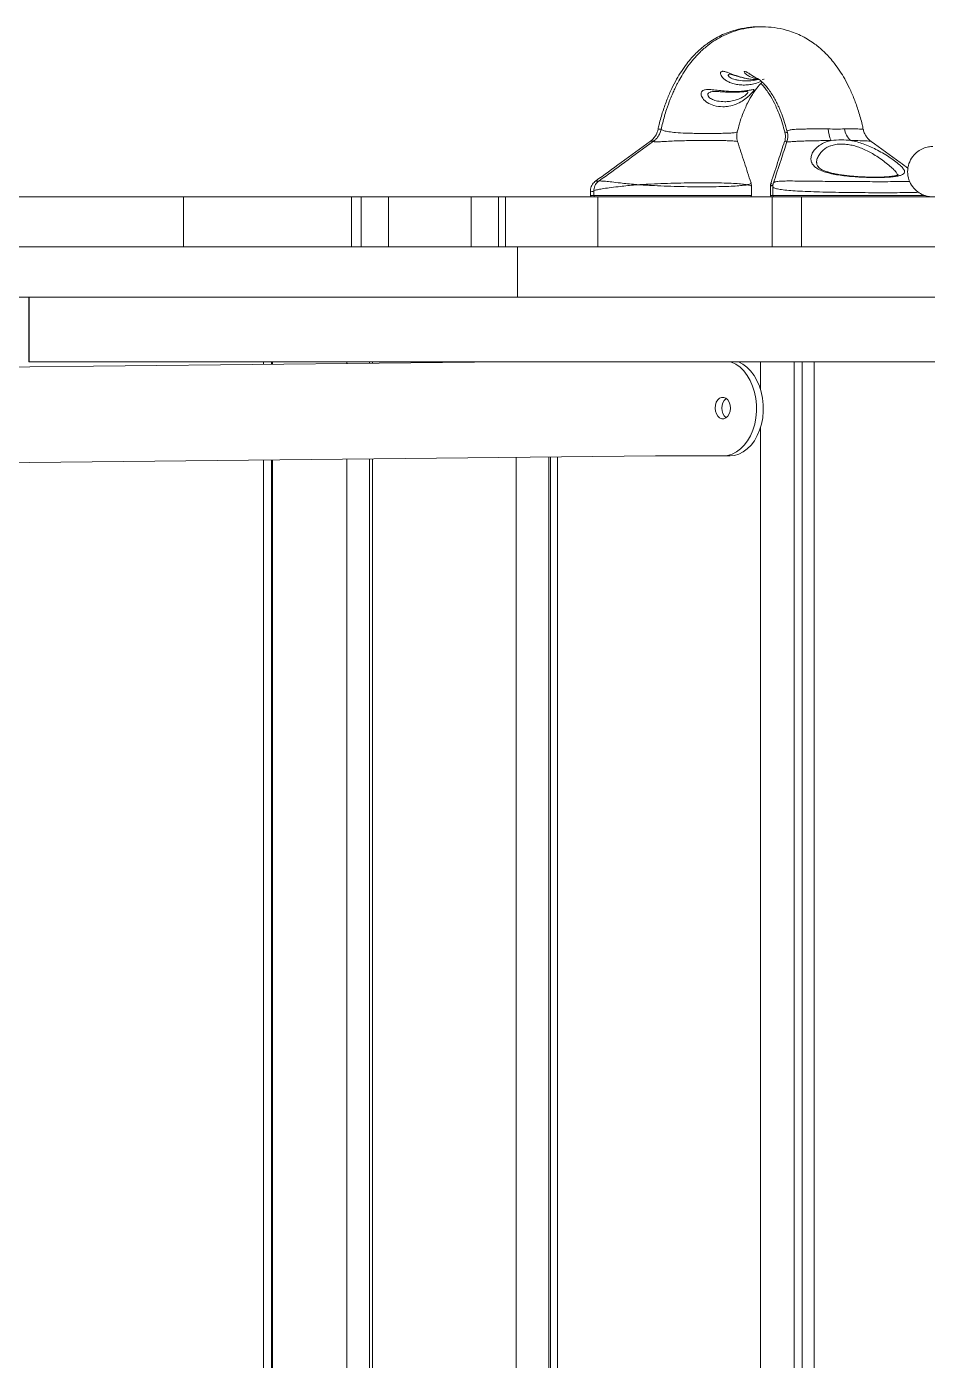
# Model space of a CAD drawing. Header units: millimetres. Extents: x -6304 to 6571, y -6082 to 4447.
# Drawn here: x 206 to 582, y 1301 to 1858 of the extents above; entities that cross this region are included whole.
import ezdxf

# ---------------------------------------------------------------- set-up
doc = ezdxf.new("R2010")
doc.units = ezdxf.units.MM
doc.layers.add('DIKOM_ОБЪЕКТ', color=7, linetype='Continuous')

msp = doc.modelspace()

# ---------------------------------------------------------------- linework, layer by layer
at = {"layer": 'DIKOM_ОБЪЕКТ', "color": 7, "linetype": 'Continuous', "lineweight": 15}
for p, q in [((513.207, 1836.023), (514.081, 1836.12)), ((513.257, 1836.028), (513.943, 1836.091)), ((469.803, 1815.149), (469.812, 1815.162)), ((523.828, 1814.225), (523.786, 1814.26)), ((466.544, 1810.174), (466.516, 1810.165)), ((467.832, 1810.148), (467.877, 1810.173)), ((502.824, 1810.049), (502.814, 1810.06)), ((522.651, 1810.062), (522.631, 1810.05)), ((441.473, 1789.436), (441.473, 1787.538)), ((442.858, 1789.437), (442.858, 1787.538)), ((461.742, 1792.038), (461.583, 1792.038)), ((508.858, 1787.538), (508.858, 1791.191)), ((516.698, 1791.199), (516.698, 1787.538)), ((517.705, 1791.193), (517.705, 1787.538)), ((271.369, 1787.038), (-330.443, 1787.038)), ((271.369, 1766.038), (271.369, 1787.038)), ((271.369, 1787.038), (341.532, 1787.038)), ((341.532, 1787.038), (341.532, 1766.038)), ((345.585, 1787.038), (341.532, 1787.038)), ((345.585, 1787.038), (345.585, 1766.038)), ((345.585, 1787.038), (357.095, 1787.038)), ((357.095, 1787.038), (357.095, 1766.038)), ((357.095, 1787.038), (391.667, 1787.038)), ((391.667, 1766.038), (391.667, 1787.038)), ((391.667, 1787.038), (402.987, 1787.038)), ((402.987, 1787.038), (402.987, 1766.038)), ((402.987, 1787.038), (406.025, 1787.038)), ((406.025, 1787.038), (406.025, 1766.038)), ((406.025, 1787.038), (444.564, 1787.038)), ((441.473, 1787.538), (442.858, 1787.538)), ((442.858, 1787.538), (508.858, 1787.538)), ((444.564, 1766.038), (444.564, 1787.038)), ((444.564, 1787.038), (517.435, 1787.038)), ((516.698, 1787.538), (517.705, 1787.538)), ((517.435, 1787.038), (517.435, 1766.038)), ((517.435, 1787.038), (529.685, 1787.038)), ((517.705, 1787.538), (581.378, 1787.538)), ((529.685, 1766.038), (529.685, 1787.038)), ((529.685, 1787.038), (654.503, 1787.038)), ((410.93, 1766.038), (-330.443, 1766.038)), ((271.369, 1766.038), (-330.443, 1766.038)), ((410.93, 1766.038), (444.564, 1766.038)), ((410.93, 1766.038), (410.93, 1745.038)), ((410.93, 1766.038), (858.864, 1766.038)), ((410.93, 1745.038), (-330.443, 1745.038)), ((206.771, 1745.038), (206.771, 1718.038)), ((206.813, 1745.038), (206.813, 1718.038)), ((410.93, 1745.038), (858.864, 1745.038)), ((410.93, 1745.038), (1327.104, 1745.038)), ((406.274, 1718.038), (162.691, 1715.443)), ((206.813, 1718.038), (206.771, 1718.038)), ((206.813, 1718.038), (1531.221, 1718.038)), ((304.828, 1716.957), (304.828, 1718.038)), ((308.182, 1718.038), (308.182, 1716.993)), ((308.523, 1718.038), (308.523, 1716.997)), ((339.581, 1717.328), (339.581, 1718.038)), ((349.075, 1718.038), (349.075, 1717.429)), ((350.415, 1718.038), (350.415, 1717.443)), ((512.501, 1706.764), (512.501, 1718.038)), ((526.644, 1718.038), (526.644, -727.962)), ((529.961, 1718.038), (529.961, -727.962)), ((534.961, 1718.038), (534.961, -727.962)), ((512.501, -700.345), (512.501, 1690.422)), ((163.117, 1675.445), (468.695, 1678.701)), ((410.415, -688.004), (410.415, 1678.08)), ((424.075, 1678.226), (424.075, -688.149)), ((424.72, 1678.233), (424.72, -688.156)), ((427.649, 1678.264), (427.649, -688.187)), ((468.642, 1678.701), (496.872, 1678.701)), ((496.978, 1678.701), (499.807, 1678.731)), ((304.828, -686.878), (304.828, 1676.955)), ((308.182, 1676.991), (308.182, -686.914)), ((308.523, 1676.995), (308.523, -686.918)), ((339.581, -687.249), (339.581, 1677.325)), ((349.075, 1677.427), (349.075, -687.35)), ((350.415, 1677.441), (350.415, -687.364))]:
    msp.add_line(p, q, dxfattribs=at)
at = {"layer": 'DIKOM_ОБЪЕКТ', "color": 7, "linetype": 'Continuous', "lineweight": 15, "flags": 128}
for points in [[(496.872, 1678.701), (498.796, 1678.887), (500.683, 1679.442), (502.497, 1680.356), (504.204, 1681.612), (505.772, 1683.186), (507.173, 1685.049), (508.38, 1687.167), (509.37, 1689.499), (510.126, 1692.003), (510.633, 1694.631), (510.881, 1697.335), (510.867, 1700.065), (510.589, 1702.769), (510.055, 1705.397), (509.272, 1707.901), (508.257, 1710.233), (507.028, 1712.351), (505.607, 1714.214), (504.022, 1715.788), (502.302, 1717.044), (500.478, 1717.958), (500.268, 1718.038)], [(499.7, 1678.731), (501.625, 1678.917), (503.511, 1679.472), (505.325, 1680.386), (507.032, 1681.642), (508.601, 1683.216), (510.001, 1685.079), (511.208, 1687.197), (512.199, 1689.529), (512.955, 1692.033), (513.461, 1694.661), (513.71, 1697.365), (513.695, 1700.095), (513.418, 1702.799), (512.883, 1705.428), (512.101, 1707.931), (511.086, 1710.263), (509.856, 1712.381), (508.436, 1714.244), (506.85, 1715.818), (505.13, 1717.074), (503.306, 1717.988), (503.177, 1718.038)], [(493.583, 1698.7), (493.719, 1697.432), (494.101, 1696.267), (494.7, 1695.299), (495.465, 1694.607), (496.336, 1694.246), (497.242, 1694.246), (498.109, 1694.607), (498.867, 1695.299), (499.455, 1696.267), (499.825, 1697.432), (499.947, 1698.7), (499.811, 1699.968), (499.429, 1701.133), (498.831, 1702.101), (498.065, 1702.793), (497.194, 1703.154), (496.289, 1703.154), (495.421, 1702.793), (494.663, 1702.101), (494.075, 1701.133), (493.705, 1699.968), (493.583, 1698.7)]]:
    msp.add_lwpolyline(points, dxfattribs=at)
at = {"layer": 'DIKOM_ОБЪЕКТ', "color": 7, "linetype": 'Continuous', "lineweight": 15}
for centre, radius, start, end in [((555.503, 1816.53), 14.725, 184.53655, 204.15021), ((556.439, 1817.024), 8.97, 190.66873, 226.62052), ((441.973, 1787.538), 0.5, 180, 270), ((443.358, 1787.538), 0.5, 180, 270), ((508.358, 1787.538), 0.5, 270, 0), ((517.198, 1787.538), 0.5, 180, 270), ((518.205, 1787.538), 0.5, 180, 270), ((501.29, 1699.013), 4.887, 130.19555, 183.3178), ((501.326, 1698.501), 4.92, 177.33403, 230.88384)]:
    msp.add_arc(centre, radius, start, end, dxfattribs=at)
for points, knots in [([(512.681, 1857.994), (512.407, 1858.01), (510.551, 1858.125), (506.93, 1857.761), (502.611, 1856.92), (498.936, 1855.721), (495.942, 1854.447), (493.142, 1852.943), (490.704, 1851.354), (488.701, 1849.828), (487.019, 1848.386), (485.417, 1846.865), (483.619, 1844.952), (481.572, 1842.471), (479.49, 1839.538), (477.402, 1836.102), (475.404, 1832.239), (473.464, 1827.781), (471.695, 1822.738), (470.431, 1818.499), (469.88, 1815.839), (469.74, 1815.164)], [0, 0, 0, 0, 0.0118973, 0.0807608, 0.1570221, 0.2064739, 0.2578465, 0.3099552, 0.3610056, 0.402536, 0.4348733, 0.4718241, 0.5172286, 0.5708832, 0.6351888, 0.6959724, 0.7618653, 0.831404, 0.9030374, 0.9753767, 1, 1, 1, 1]), ([(555.502, 1815.15), (555.359, 1815.843), (554.804, 1818.536), (553.531, 1822.813), (551.755, 1827.879), (549.811, 1832.344), (547.816, 1836.201), (545.74, 1839.617), (543.681, 1842.518), (541.665, 1844.967), (539.895, 1846.856), (538.311, 1848.367), (536.637, 1849.81), (534.626, 1851.349), (532.172, 1852.952), (529.363, 1854.461), (526.373, 1855.735), (522.713, 1856.92), (518.407, 1857.799), (513.576, 1858.133), (508.939, 1857.88), (504.416, 1857.078), (500.139, 1855.759), (496.271, 1854.03), (492.838, 1852.005), (489.577, 1849.594), (486.629, 1846.881), (483.957, 1843.892), (481.683, 1840.894), (479.689, 1837.816), (478.258, 1835.267), (477.304, 1833.397), (476.597, 1831.933), (475.768, 1830.1), (474.599, 1827.276), (473.159, 1823.211), (471.873, 1818.999), (471.264, 1816.065), (471.074, 1815.15)], [0, 0, 0, 0, 0.012759, 0.0495476, 0.0859333, 0.1211905, 0.1545104, 0.1851378, 0.2173571, 0.2440419, 0.2666598, 0.2851668, 0.3015043, 0.3226254, 0.3486691, 0.3751118, 0.4009893, 0.4258266, 0.4641389, 0.4987915, 0.531763, 0.5653939, 0.6004802, 0.6340643, 0.6661066, 0.6992123, 0.738002, 0.7692709, 0.8013859, 0.8321944, 0.8580086, 0.8691661, 0.8798016, 0.8944801, 0.9137954, 0.9456963, 0.9830518, 1, 1, 1, 1]), ([(512.881, 1835.259), (512.019, 1834.929), (510.426, 1834.32), (508.041, 1833.86), (505.807, 1833.669), (503.605, 1833.762), (501.52, 1834.129), (499.702, 1834.736), (498.189, 1835.52), (496.775, 1836.595), (495.865, 1837.859), (495.769, 1838.722), (495.971, 1839.208), (496.309, 1839.427), (497.111, 1839.469), (497.984, 1839.253), (499.575, 1838.704), (501.659, 1837.877), (504.971, 1836.796), (508.485, 1836.022), (510.851, 1836.003), (511.923, 1835.994)], [0, 0, 0, 0, 0.0631186, 0.1167278, 0.1714304, 0.2256743, 0.2809638, 0.3342895, 0.379341, 0.4255699, 0.4971683, 0.5431345, 0.5554084, 0.5962334, 0.6154552, 0.666376, 0.6841096, 0.7561876, 0.8260135, 0.9211882, 1, 1, 1, 1]), ([(511.791, 1836.219), (511.647, 1836.228), (510.327, 1836.308), (508.61, 1836.976), (506.683, 1837.972), (505.777, 1838.884), (505.692, 1839.328), (505.893, 1839.484), (506.241, 1839.415), (506.976, 1839.05), (507.701, 1838.589), (509.169, 1837.632), (510.38, 1836.789), (511.445, 1836.298), (511.55, 1836.25)], [0, 0, 0, 0, 0.0219307, 0.2020752, 0.3191515, 0.4650441, 0.5546279, 0.5827564, 0.6776329, 0.7021758, 0.7955262, 0.8388758, 0.9841977, 1, 1, 1, 1]), ([(499.89, 1838.257), (499.835, 1838.258), (499.519, 1838.264), (499.266, 1838.177), (499.041, 1837.958), (499.026, 1837.75), (499.215, 1837.346), (499.529, 1837.05), (500.415, 1836.494), (501.598, 1836.037), (503.93, 1835.548), (506.755, 1835.381), (509.515, 1835.566), (511.101, 1835.948), (511.489, 1836.041)], [0, 0, 0, 0, 0.0144287, 0.0829339, 0.1018963, 0.1715228, 0.1854911, 0.2815736, 0.2911182, 0.4399629, 0.5344623, 0.7367932, 0.9356327, 1, 1, 1, 1]), ([(499.784, 1838.263), (499.8, 1838.262), (499.836, 1838.258), (500.213, 1838.179), (500.879, 1837.988), (501.809, 1837.699), (503, 1837.328), (504.473, 1836.906), (506.193, 1836.494), (508.14, 1836.152), (510.11, 1835.941), (511.394, 1835.95), (511.985, 1835.954)], [0, 0, 0, 0, 0.04702, 0.1056229, 0.1740195, 0.2492773, 0.3432372, 0.4502678, 0.5756087, 0.7148228, 0.8685346, 1, 1, 1, 1]), ([(502.843, 1814.184), (503.142, 1815.325), (503.82, 1817.913), (505.257, 1822.018), (507.072, 1826.195), (508.952, 1829.533), (510.483, 1831.767), (511.621, 1833.195), (512.511, 1834.169), (513.057, 1834.711), (513.256, 1834.887), (513.265, 1834.895)], [0, 0, 0, 0, 0.1070437, 0.24287, 0.4382792, 0.6151923, 0.7373997, 0.8389622, 0.9251574, 0.996547, 1, 1, 1, 1]), ([(507.756, 1838.448), (507.75, 1838.451), (507.719, 1838.463), (507.919, 1838.367), (508.377, 1838.099), (509.071, 1837.67), (510.045, 1837.077), (510.857, 1836.587), (511.359, 1836.334), (511.423, 1836.302)], [0, 0, 0, 0, 0.03710585, 0.18272124, 0.33418873, 0.51261685, 0.72533497, 0.96470309, 1, 1, 1, 1]), ([(511.54, 1836.231), (511.664, 1836.16), (511.926, 1836.01), (512.843, 1835.332), (513.999, 1834.255), (515.335, 1832.733), (516.657, 1830.954), (517.917, 1828.965), (518.861, 1827.25), (519.525, 1825.927), (520.049, 1824.826), (520.69, 1823.383), (521.587, 1821.156), (522.664, 1818.134), (523.368, 1815.52), (523.726, 1814.188)], [0, 0, 0, 0, 0.0858973, 0.1824773, 0.2969291, 0.3892513, 0.4841893, 0.5734297, 0.6473191, 0.6789622, 0.7109588, 0.7555377, 0.8124414, 0.904488, 1, 1, 1, 1]), ([(512.72, 1834.364), (512.784, 1834.302), (513.124, 1833.974), (513.88, 1833.131), (515.025, 1831.702), (516.574, 1829.441), (518.457, 1826.095), (520.271, 1821.92), (521.699, 1817.849), (522.369, 1815.295), (522.662, 1814.18)], [0, 0, 0, 0, 0.02147717, 0.11394957, 0.22298591, 0.35318613, 0.54049428, 0.74645984, 0.88928611, 1, 1, 1, 1]), ([(505.25, 1831.147), (506, 1831.239), (507.516, 1831.425), (509.143, 1831.785), (509.897, 1831.9), (509.888, 1831.649), (509.639, 1831.243), (509.284, 1830.804), (508.56, 1830.005), (507.903, 1829.341), (506.612, 1828.193), (504.897, 1826.91), (502.256, 1825.579), (499.531, 1824.815), (496.383, 1824.538), (493.232, 1824.952), (490.706, 1826.056), (489.209, 1827.201), (488.187, 1828.351), (487.621, 1829.683), (487.784, 1830.621), (488.201, 1831.225), (488.713, 1831.552), (489.883, 1831.858), (491.712, 1831.855), (494.47, 1831.535), (497.572, 1831.174), (501.063, 1830.942), (503.667, 1831.002), (505.032, 1831.127), (505.25, 1831.147)], [0, 0, 0, 0, 0.0461755, 0.0934788, 0.1370371, 0.1651578, 0.174115, 0.2042689, 0.2116547, 0.24335, 0.2534981, 0.2978635, 0.3435746, 0.3952033, 0.4377966, 0.5047766, 0.5598687, 0.5858122, 0.6125194, 0.6529846, 0.6816138, 0.6897218, 0.7164817, 0.7291504, 0.7724694, 0.8169954, 0.8643225, 0.9201601, 0.9872137, 1, 1, 1, 1]), ([(493.76, 1830.995), (493.557, 1830.999), (492.922, 1831.012), (492.206, 1830.936), (491.45, 1830.761), (491.021, 1830.561), (490.634, 1830.192), (490.516, 1829.87), (490.548, 1829.359), (490.723, 1828.999), (491.301, 1828.326), (492.462, 1827.578), (494.749, 1826.9), (497.198, 1826.682), (499.672, 1826.831), (501.784, 1827.234), (503.798, 1827.942), (505.333, 1828.783), (506.214, 1829.451), (506.77, 1829.95), (507.061, 1830.269), (507.281, 1830.604), (507.317, 1830.776), (507.165, 1830.967), (506.93, 1831.025), (506.504, 1831.008), (506.465, 1831.006)], [0, 0, 0, 0, 0.0201573, 0.06286, 0.0779991, 0.1154553, 0.1295166, 0.1690251, 0.1775531, 0.2229609, 0.2312985, 0.3057463, 0.3911589, 0.5006711, 0.5706273, 0.6529486, 0.7212993, 0.7825659, 0.8220616, 0.8376283, 0.8743767, 0.8868233, 0.9241479, 0.9352585, 0.9939807, 1, 1, 1, 1]), ([(493.76, 1831.006), (493.88, 1831.007), (494.271, 1831.012), (495.161, 1830.968), (496.422, 1830.888), (497.959, 1830.785), (499.266, 1830.724), (500.391, 1830.694), (501.574, 1830.683), (503.015, 1830.714), (504.47, 1830.807), (505.509, 1830.905), (506.184, 1830.978), (506.526, 1831.01), (506.545, 1831.011), (506.552, 1831.012)], [0, 0, 0, 0, 0.0295651, 0.0965045, 0.180521, 0.2818634, 0.3983105, 0.4413483, 0.5112541, 0.6436266, 0.7534881, 0.8507052, 0.9193043, 0.9716281, 1, 1, 1, 1]), ([(469.73, 1815.186), (469.632, 1814.773), (469.408, 1813.828), (468.708, 1812.491), (467.79, 1811.29), (467.011, 1810.531), (466.579, 1810.251), (466.495, 1810.197)], [0, 0, 0, 0, 0.2026123, 0.4635906, 0.7104764, 0.9437013, 1, 1, 1, 1]), ([(470.979, 1815.171), (470.92, 1814.875), (470.755, 1814.043), (470.167, 1812.8), (469.337, 1811.567), (468.506, 1810.686), (468.006, 1810.316), (467.812, 1810.173)], [0, 0, 0, 0, 0.1418802, 0.3983003, 0.6378724, 0.8602225, 1, 1, 1, 1]), ([(469.812, 1815.162), (469.818, 1815.196), (469.836, 1815.31), (470.454, 1815.323), (471.107, 1815.331), (471.113, 1815.332)], [0, 0, 0, 0, 0.2964326, 0.9932317, 1, 1, 1, 1]), ([(471.044, 1815.157), (471.034, 1815.149), (470.981, 1815.108), (471.253, 1814.943), (472.188, 1814.6), (474.238, 1814.148), (477.286, 1813.783), (480.744, 1813.604), (484.148, 1813.526), (487.473, 1813.492), (490.749, 1813.494), (494.014, 1813.499), (496.883, 1813.52), (499.261, 1813.577), (500.982, 1813.687), (502.319, 1813.848), (502.618, 1814.077), (502.788, 1814.206)], [0, 0, 0, 0, 0.0091634, 0.0498431, 0.114819, 0.1787894, 0.254136, 0.3516509, 0.4152659, 0.4804287, 0.5722316, 0.6378392, 0.7184937, 0.8022009, 0.8608949, 0.9211175, 1, 1, 1, 1]), ([(502.939, 1810.087), (502.84, 1810.442), (502.62, 1811.228), (502.575, 1812.59), (502.653, 1813.6), (502.825, 1814.121), (502.863, 1814.237)], [0, 0, 0, 0, 0.2711715, 0.6007225, 0.9109418, 1, 1, 1, 1]), ([(502.788, 1814.206), (502.812, 1814.213), (502.848, 1814.223), (502.826, 1814.239), (502.819, 1814.244)], [0, 0, 0, 0, 0.6709769, 1, 1, 1, 1]), ([(522.701, 1814.188), (522.805, 1813.731), (523.021, 1812.783), (522.959, 1811.379), (522.805, 1810.435), (522.658, 1810.067), (522.656, 1810.061)], [0, 0, 0, 0, 0.32055387, 0.66612491, 0.99455203, 1, 1, 1, 1]), ([(522.688, 1814.191), (522.811, 1814.055), (522.973, 1813.873), (523.715, 1813.8), (523.9, 1813.782)], [0, 0, 0, 0, 0.7505991, 1, 1, 1, 1]), ([(523.712, 1814.23), (523.745, 1814.128), (523.943, 1813.536), (523.996, 1812.349), (523.919, 1811.072), (523.675, 1810.354), (523.59, 1810.105)], [0, 0, 0, 0, 0.0778657, 0.4530149, 0.8104603, 1, 1, 1, 1]), ([(523.786, 1814.26), (523.762, 1814.277), (523.573, 1814.412), (524.183, 1814.769), (525.683, 1815.109), (528.126, 1815.286), (530.935, 1815.331), (533.728, 1815.349), (536.919, 1815.359), (539.273, 1815.363), (540.824, 1815.365)], [0, 0, 0, 0, 0.019901, 0.1595822, 0.2843997, 0.4177122, 0.5803817, 0.6869764, 0.7936623, 1, 1, 1, 1]), ([(540.824, 1815.365), (542.003, 1815.342), (544.398, 1815.295), (546.538, 1815.34), (547.624, 1815.364)], [0, 0, 0, 0, 0.49243892, 1, 1, 1, 1]), ([(547.624, 1815.364), (548.752, 1815.361), (550.553, 1815.358), (552.579, 1815.35), (553.821, 1815.338), (554.717, 1815.317), (555.25, 1815.27), (555.601, 1815.23), (555.487, 1815.152), (555.459, 1815.132)], [0, 0, 0, 0, 0.2711779, 0.4333316, 0.5953352, 0.708035, 0.8332926, 0.9584217, 1, 1, 1, 1]), ([(558.755, 1810.132), (558.718, 1810.156), (558.406, 1810.361), (557.729, 1810.985), (556.844, 1812.033), (556.086, 1813.402), (555.642, 1814.479), (555.561, 1815.094), (555.554, 1815.14)], [0, 0, 0, 0, 0.0275884, 0.2390616, 0.4688053, 0.7091409, 0.9783587, 1, 1, 1, 1]), ([(466.527, 1810.199), (462.442, 1807.235), (454.779, 1801.678), (447.221, 1796.192), (443.692, 1793.631)], [0, 0, 0, 0, 0.5331609, 1, 1, 1, 1]), ([(467.859, 1810.199), (463.782, 1807.235), (456.129, 1801.673), (448.582, 1796.184), (445.056, 1793.619)], [0, 0, 0, 0, 0.5327619, 1, 1, 1, 1]), ([(468.038, 1810.349), (467.809, 1810.337), (467.223, 1810.306), (466.712, 1810.244), (466.592, 1810.194), (466.544, 1810.174)], [0, 0, 0, 0, 0.2790813, 0.7148497, 1, 1, 1, 1]), ([(502.814, 1810.06), (502.817, 1810.081), (502.827, 1810.147), (501.832, 1810.302), (500.355, 1810.402), (498.553, 1810.464), (496.148, 1810.495), (493.333, 1810.503), (490.13, 1810.506), (486.841, 1810.514), (483.284, 1810.499), (479.875, 1810.446), (476.439, 1810.329), (473.282, 1810.155), (470.588, 1809.995), (468.565, 1809.961), (467.884, 1810.047), (467.747, 1810.116), (467.802, 1810.137), (467.832, 1810.148)], [0, 0, 0, 0, 0.0372787, 0.1176786, 0.1701014, 0.2237199, 0.293071, 0.3647649, 0.4204139, 0.4985502, 0.5624622, 0.628251, 0.6975822, 0.7698215, 0.834852, 0.9021533, 0.970915, 0.9841155, 1, 1, 1, 1]), ([(508.585, 1792.867), (507.651, 1795.707), (505.72, 1801.574), (503.887, 1807.189), (502.941, 1810.085)], [0, 0, 0, 0, 0.4842045, 1, 1, 1, 1]), ([(522.564, 1810.068), (521.743, 1807.536), (519.864, 1801.745), (518.007, 1796.053), (516.962, 1792.85)], [0, 0, 0, 0, 0.4372443, 1, 1, 1, 1]), ([(523.623, 1810.095), (522.793, 1807.554), (520.898, 1801.756), (519.025, 1796.056), (517.972, 1792.853)], [0, 0, 0, 0, 0.4382348, 1, 1, 1, 1]), ([(523.645, 1810.285), (523.304, 1810.239), (522.705, 1810.158), (522.667, 1810.091), (522.651, 1810.062)], [0, 0, 0, 0, 0.5696248, 1, 1, 1, 1]), ([(542.067, 1810.505), (541.137, 1810.499), (539.263, 1810.487), (536.38, 1810.451), (533.465, 1810.398), (530.865, 1810.323), (528.65, 1810.234), (526.514, 1810.121), (524.66, 1809.997), (523.641, 1809.957), (523.704, 1810.028), (523.729, 1810.057)], [0, 0, 0, 0, 0.1126584, 0.2271188, 0.3426671, 0.4615399, 0.5480023, 0.637207, 0.7777694, 0.9103183, 1, 1, 1, 1]), ([(550.278, 1810.505), (550.536, 1810.458), (551.648, 1810.258), (553.635, 1809.765), (556.262, 1808.897), (558.899, 1807.799), (561.627, 1806.446), (564.324, 1804.899), (566.938, 1803.214), (569.263, 1801.546), (570.543, 1800.494), (571.569, 1799.547), (572.373, 1798.69), (572.874, 1797.693), (572.737, 1796.901), (572.032, 1796.303), (570.782, 1795.838), (569.073, 1795.498), (566.912, 1795.255), (564.405, 1795.106), (561.571, 1795.041), (558.538, 1795.058), (555.334, 1795.156), (552.104, 1795.339), (548.877, 1795.615), (545.8, 1795.989), (542.902, 1796.479), (540.311, 1797.09), (538.053, 1797.85), (536.218, 1798.763), (534.83, 1799.853), (534.16, 1800.803), (533.718, 1801.866), (533.541, 1803.054), (533.917, 1804.772), (534.94, 1806.553), (536.499, 1808.106), (538.43, 1809.317), (540.261, 1810.078), (541.573, 1810.389), (542.067, 1810.505)], [0, 0, 0, 0, 0.00674973, 0.02911515, 0.05196154, 0.07700427, 0.10253395, 0.13245716, 0.16311591, 0.19572924, 0.22949232, 0.2312775, 0.2625529, 0.2949925, 0.32360435, 0.35311665, 0.38070363, 0.40909099, 0.43635681, 0.46439124, 0.49154005, 0.51944599, 0.54653532, 0.57437558, 0.60141409, 0.62920393, 0.65621138, 0.68397208, 0.71104596, 0.73888206, 0.76644899, 0.79478247, 0.80235225, 0.83295564, 0.86444329, 0.89760628, 0.93179067, 0.9576119, 0.98407457, 1, 1, 1, 1]), ([(568.348, 1798.28), (567.824, 1798.779), (566.776, 1799.779), (564.697, 1801.436), (562.401, 1803.112), (560.059, 1804.633), (557.677, 1805.978), (555.4, 1807.06), (553.109, 1807.925), (550.846, 1808.563), (548.563, 1808.957), (546.242, 1809.094), (543.992, 1808.903), (542.553, 1808.548), (541.213, 1808.078), (539.964, 1807.487), (538.347, 1806.292), (537.041, 1804.754), (536.265, 1803.014), (535.948, 1801.814), (536.029, 1801.263), (536.033, 1801.236)], [0, 0, 0, 0, 0.07159196, 0.14323403, 0.20841923, 0.27359817, 0.32701989, 0.38040253, 0.42727158, 0.47410189, 0.52133416, 0.56854724, 0.62103458, 0.67355888, 0.67704845, 0.73144005, 0.78589586, 0.85765445, 0.92948179, 0.99658542, 1, 1, 1, 1]), ([(550.278, 1810.505), (548.992, 1810.649), (546.125, 1810.97), (543.509, 1810.67), (542.067, 1810.505)], [0, 0, 0, 0, 0.4488609, 1, 1, 1, 1]), ([(558.749, 1810.16), (558.687, 1810.185), (558.6, 1810.219), (558.138, 1810.288), (557.276, 1810.361), (555.774, 1810.421), (553.547, 1810.476), (551.634, 1810.493), (550.278, 1810.505)], [0, 0, 0, 0, 0.11372205, 0.1592728, 0.34814658, 0.54478303, 0.67759885, 1, 1, 1, 1]), ([(558.768, 1810.15), (558.77, 1810.151), (558.775, 1810.155), (558.759, 1810.158), (558.749, 1810.16)], [0, 0, 0, 0, 0.3698393, 1, 1, 1, 1]), ([(574.283, 1798.867), (573.15, 1799.689), (567.897, 1803.502), (562.773, 1807.237), (558.753, 1810.167)], [0, 0, 0, 0, 0.2156074, 1, 1, 1, 1]), ([(584.643, 1808.037), (584.004, 1808.003), (582.611, 1807.928), (580.423, 1807.257), (578.12, 1805.956), (575.986, 1803.833), (574.432, 1800.916), (573.857, 1797.491), (574.432, 1794.064), (575.986, 1791.15), (578.12, 1789.02), (580.428, 1787.733), (582.277, 1787.128), (583.319, 1787.058), (583.609, 1787.038)], [0, 0, 0, 0, 0.0598186, 0.1301487, 0.2119447, 0.3052542, 0.4080005, 0.5161992, 0.6243966, 0.7271463, 0.8204506, 0.9023897, 0.9728302, 1, 1, 1, 1]), ([(570.25, 1796.227), (570.256, 1796.233), (570.278, 1796.25), (570.029, 1796.107), (569.484, 1795.927), (568.644, 1795.73), (567.492, 1795.549), (566.039, 1795.398), (564.328, 1795.286), (562.388, 1795.218), (560.268, 1795.197), (558.018, 1795.223), (555.675, 1795.299), (553.293, 1795.424), (550.912, 1795.602), (548.578, 1795.836), (546.343, 1796.127), (544.251, 1796.479), (542.342, 1796.891), (540.658, 1797.361), (539.225, 1797.887), (538.064, 1798.452), (537.204, 1799.03), (536.593, 1799.618), (536.222, 1800.195), (536.033, 1800.692), (536.045, 1801.087), (536.049, 1801.241)], [0, 0, 0, 0, 0.0136546, 0.0458528, 0.0780477, 0.1141187, 0.1530494, 0.1936896, 0.2358569, 0.2789465, 0.3222599, 0.3661579, 0.4099188, 0.4538656, 0.4977895, 0.5414749, 0.5852113, 0.6281966, 0.6709744, 0.7132283, 0.7545272, 0.7959968, 0.8363255, 0.8770439, 0.9210072, 0.9693229, 1, 1, 1, 1]), ([(569.9, 1796.077), (569.79, 1796.367), (569.547, 1797.003), (568.771, 1797.829), (568.348, 1798.28)], [0, 0, 0, 0, 0.4554072, 1, 1, 1, 1]), ([(442.858, 1789.109), (442.577, 1789.137), (441.755, 1789.219), (441.356, 1789.327), (441.504, 1789.425), (441.519, 1789.435)], [0, 0, 0, 0, 0.3184973, 0.9327958, 1, 1, 1, 1]), ([(443.695, 1793.641), (443.67, 1793.625), (443.443, 1793.484), (442.939, 1793.041), (442.29, 1792.267), (441.78, 1791.272), (441.493, 1790.296), (441.504, 1789.668), (441.508, 1789.435)], [0, 0, 0, 0, 0.024924, 0.2226214, 0.4284917, 0.6450356, 0.8683141, 1, 1, 1, 1]), ([(461.584, 1792.038), (461.569, 1792.036), (461.148, 1791.986), (459.586, 1791.904), (456.999, 1791.653), (453.531, 1791.306), (450.059, 1790.875), (446.954, 1790.428), (444.611, 1790.031), (443.277, 1789.708), (442.716, 1789.514), (442.871, 1789.44), (442.878, 1789.437)], [0, 0, 0, 0, 0.001398, 0.0379287, 0.1415206, 0.2465518, 0.3943739, 0.5464363, 0.6939863, 0.8457897, 0.9933162, 1, 1, 1, 1]), ([(445.076, 1793.636), (445.018, 1793.598), (444.751, 1793.428), (444.212, 1792.931), (443.573, 1792.113), (443.099, 1791.085), (442.857, 1790.159), (442.886, 1789.6), (442.895, 1789.437)], [0, 0, 0, 0, 0.0558935, 0.2557864, 0.4647668, 0.6833334, 0.9076973, 1, 1, 1, 1]), ([(443.724, 1793.593), (443.704, 1793.587), (443.649, 1793.571), (444.142, 1793.534), (444.882, 1793.509), (445.069, 1793.503)], [0, 0, 0, 0, 0.3064193, 0.8245031, 1, 1, 1, 1]), ([(445.105, 1793.593), (445.101, 1793.6), (445.089, 1793.618), (445.972, 1793.601), (447.694, 1793.493), (450.341, 1793.225), (453.526, 1792.839), (456.944, 1792.443), (459.545, 1792.23), (461.139, 1792.06), (461.567, 1792.05), (461.583, 1792.05)], [0, 0, 0, 0, 0.0840131, 0.2389443, 0.3978621, 0.5588413, 0.725604, 0.8405969, 0.957924, 0.9984672, 1, 1, 1, 1]), ([(461.742, 1792.038), (461.761, 1792.04), (461.83, 1792.047), (462.005, 1792.059), (462.362, 1792.083), (463.082, 1792.128), (464.6, 1792.22), (467.678, 1792.379), (472.282, 1792.579), (477.849, 1792.735), (483.429, 1792.829), (488.949, 1792.868), (494.034, 1792.831), (498.514, 1792.731), (502.136, 1792.579), (504.554, 1792.367), (506.095, 1792.217), (506.753, 1792.051), (507.054, 1792.038), (507.059, 1792.038)], [0, 0, 0, 0, 0.0011263, 0.0041386, 0.0104475, 0.0223411, 0.0465821, 0.0989021, 0.1975259, 0.2989558, 0.3975327, 0.4991717, 0.6090866, 0.7065384, 0.806894, 0.9018024, 0.9503177, 0.9991217, 1, 1, 1, 1]), ([(507.059, 1792.038), (507.054, 1792.036), (506.476, 1791.845), (505.021, 1791.862), (502.098, 1791.445), (498.414, 1791.321), (493.925, 1791.195), (488.856, 1791.158), (483.376, 1791.199), (477.86, 1791.304), (472.289, 1791.476), (467.686, 1791.672), (464.588, 1791.851), (463.075, 1791.944), (462.359, 1791.991), (462.003, 1792.013), (461.829, 1792.024), (461.76, 1792.026), (461.742, 1792.027)], [0, 0, 0, 0, 0.0009326, 0.0969816, 0.1930473, 0.2919767, 0.3909091, 0.5008045, 0.6008764, 0.7009465, 0.8010451, 0.9011411, 0.9534797, 0.9777043, 0.9895875, 0.9958835, 0.9988822, 1, 1, 1, 1]), ([(507.059, 1792.038), (507.065, 1792.04), (507.107, 1792.056), (507.184, 1792.063), (507.321, 1792.099), (507.494, 1792.14), (507.773, 1792.22), (508.171, 1792.359), (508.396, 1792.487), (508.582, 1792.659), (508.53, 1792.747), (508.478, 1792.834)], [0, 0, 0, 0, 0.0048607, 0.0388633, 0.0738446, 0.1379964, 0.218496, 0.3881636, 0.6712519, 0.677269, 1, 1, 1, 1]), ([(508.788, 1791.191), (508.777, 1791.309), (508.766, 1791.432), (508.39, 1791.665), (508.034, 1791.807), (507.469, 1791.948), (507.262, 1792.001), (507.122, 1792.023), (507.078, 1792.038), (507.064, 1792.038), (507.059, 1792.038)], [0, 0, 0, 0, 0.381862, 0.3978228, 0.7985263, 0.8758872, 0.9623901, 0.9888139, 0.9957932, 1, 1, 1, 1]), ([(508.812, 1791.191), (508.823, 1791.417), (508.85, 1791.99), (508.673, 1792.53), (508.565, 1792.857)], [0, 0, 0, 0, 0.39443491, 1, 1, 1, 1]), ([(516.975, 1792.851), (516.959, 1792.815), (516.785, 1792.418), (516.68, 1791.834), (516.721, 1791.313), (516.73, 1791.197)], [0, 0, 0, 0, 0.0714517, 0.7929813, 1, 1, 1, 1]), ([(517.757, 1791.846), (517.551, 1791.784), (517.031, 1791.629), (516.676, 1791.405), (516.768, 1791.247), (516.796, 1791.199)], [0, 0, 0, 0, 0.3136957, 0.7887299, 1, 1, 1, 1]), ([(517.014, 1792.829), (516.99, 1792.814), (516.82, 1792.703), (517.101, 1792.473), (517.617, 1792.298), (517.842, 1792.221)], [0, 0, 0, 0, 0.0837585, 0.6009205, 1, 1, 1, 1]), ([(517.984, 1792.849), (517.873, 1792.49), (517.705, 1791.951), (517.737, 1791.383), (517.748, 1791.192)], [0, 0, 0, 0, 0.6640502, 1, 1, 1, 1]), ([(578.58, 1788.89), (577.999, 1788.869), (576.434, 1788.813), (573.064, 1788.757), (568.647, 1788.714), (563.91, 1788.701), (558.851, 1788.711), (553.575, 1788.746), (548.016, 1788.808), (542.483, 1788.901), (537.23, 1789.026), (532.313, 1789.189), (527.954, 1789.396), (524.204, 1789.657), (521.231, 1789.975), (519.105, 1790.363), (517.876, 1790.78), (517.806, 1791.066), (517.774, 1791.192)], [0, 0, 0, 0, 0.0390451, 0.1052229, 0.1695394, 0.2357197, 0.292892, 0.3572225, 0.4234216, 0.4877733, 0.5539903, 0.6184029, 0.6846854, 0.749348, 0.8159017, 0.8806731, 0.9473353, 1, 1, 1, 1]), ([(518.021, 1792.839), (518.105, 1792.96), (518.207, 1793.11), (518.971, 1793.336), (520.198, 1793.511), (522.696, 1793.61), (525.879, 1793.616), (529.601, 1793.576), (533.821, 1793.522), (538.398, 1793.465), (543.264, 1793.414), (548.278, 1793.372), (553.332, 1793.341), (558.091, 1793.324), (562.653, 1793.318), (566.939, 1793.325), (570.933, 1793.346), (573.637, 1793.369), (574.781, 1793.387), (574.987, 1793.39)], [0, 0, 0, 0, 0.0586126, 0.0718399, 0.1416216, 0.2114459, 0.278701, 0.3459514, 0.4116162, 0.4772716, 0.5421508, 0.6070271, 0.6715118, 0.7359957, 0.7923897, 0.8567755, 0.9211654, 0.9858142, 1, 1, 1, 1])]:
    msp.add_open_spline(points, degree=3, knots=knots, dxfattribs=at)

doc.saveas('drawing.dxf')
